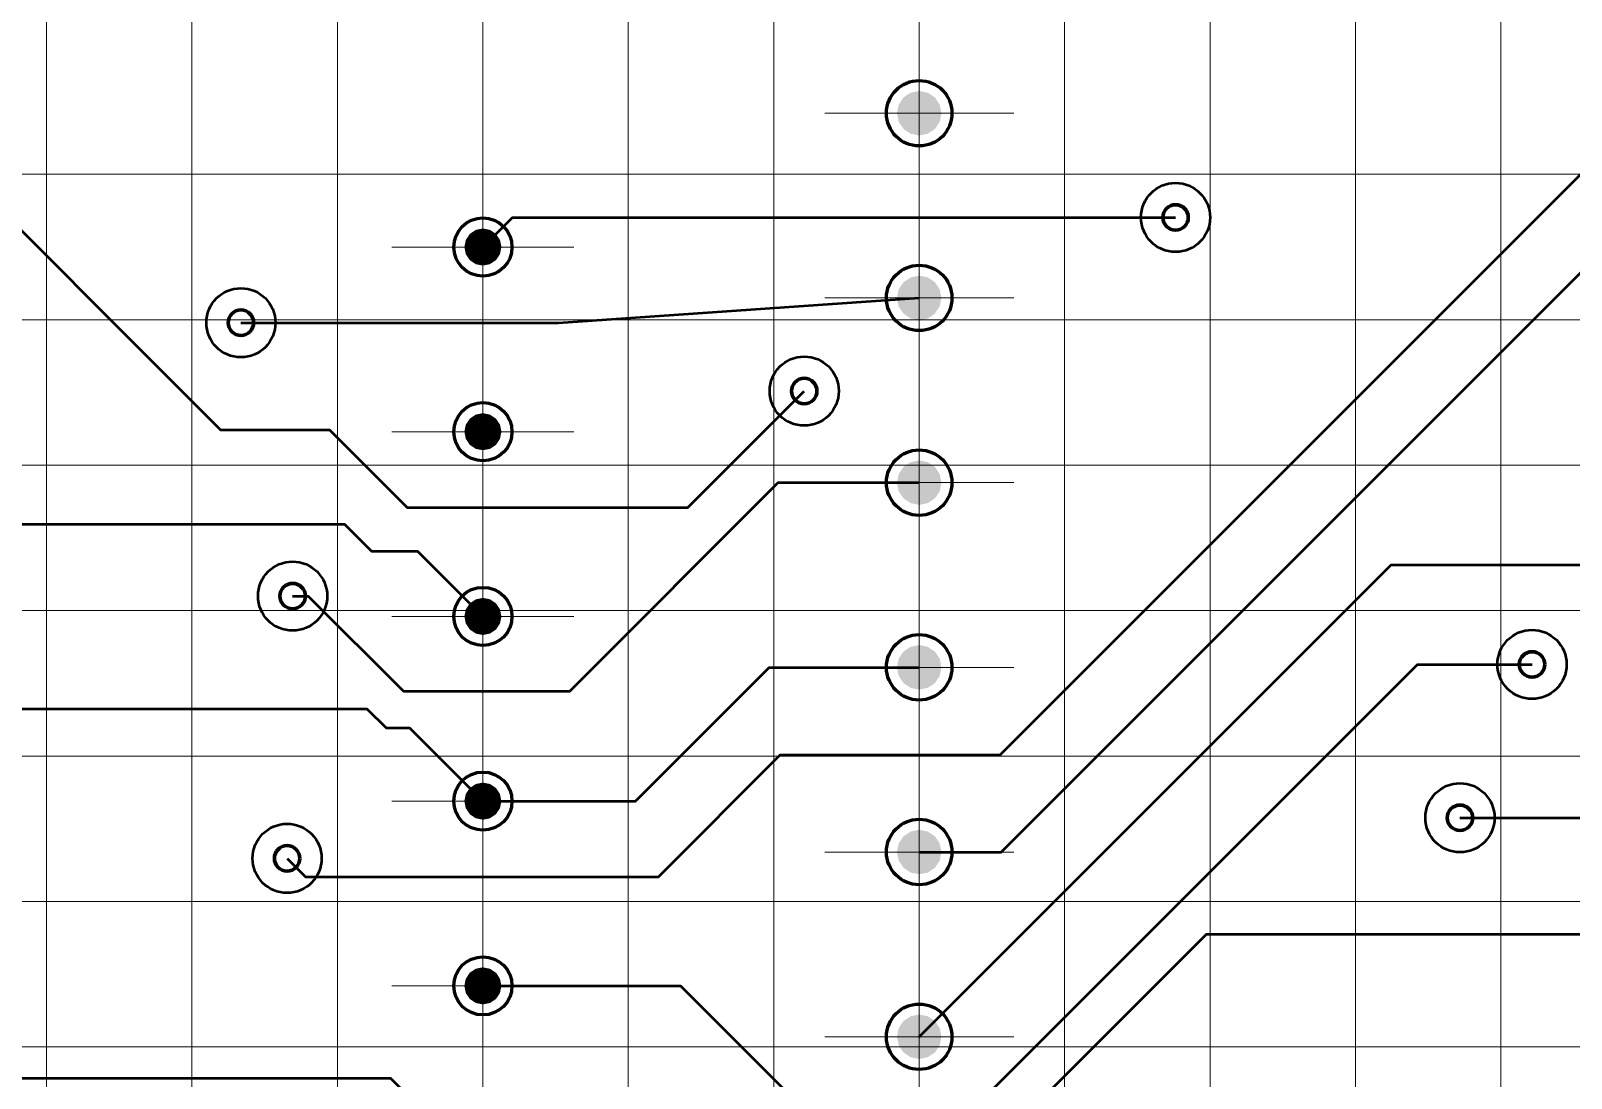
# Model space of a CAD drawing. Extents: x 260 to 1101, y 70 to 664.
# Drawn here: x 853.82 to 896.17, y 401.93 to 430.73 of the extents above; entities that cross this region are included whole.
import ezdxf

# ---------------------------------------------------------------- set-up
doc = ezdxf.new("R2010")
doc.units = 0
doc.header["$MEASUREMENT"] = 0
doc.layers.add('PDF _Геометрия', color=7, linetype='CONTINUOUS')
doc.layers.add('PDF _Сплошная заливка', color=7, linetype='CONTINUOUS')

msp = doc.modelspace()

# ---------------------------------------------------------------- hatches: boundary and pattern name
at = {"layer": 'PDF _Сплошная заливка', "true_color": 0xffffff, "transparency": 33554559}
for points in [[(878.248, 429.078), (878.014, 429.031), (877.816, 428.899), (877.683, 428.7), (877.636, 428.466), (878.248, 428.466)], [(877.636, 428.466), (877.683, 428.232), (877.816, 428.034), (878.014, 427.901), (878.248, 427.855), (878.248, 428.466)], [(866.762, 424.786), (866.723, 424.981), (866.613, 425.147), (866.447, 425.257), (866.252, 425.296), (866.252, 424.786)], [(865.743, 424.786), (865.782, 424.591), (865.892, 424.426), (866.057, 424.315), (866.252, 424.276), (866.252, 424.786)], [(878.248, 423.998), (878.014, 423.951), (877.816, 423.819), (877.683, 423.62), (877.636, 423.386), (878.248, 423.386)], [(877.636, 423.386), (877.683, 423.152), (877.816, 422.954), (878.014, 422.821), (878.248, 422.775), (878.248, 423.386)], [(866.762, 419.706), (866.723, 419.901), (866.613, 420.067), (866.447, 420.177), (866.252, 420.216), (866.252, 419.706)], [(865.743, 419.706), (865.782, 419.511), (865.892, 419.346), (866.057, 419.235), (866.252, 419.196), (866.252, 419.706)], [(878.248, 418.918), (878.014, 418.871), (877.816, 418.739), (877.683, 418.54), (877.636, 418.306), (878.248, 418.306)], [(877.636, 418.306), (877.683, 418.072), (877.816, 417.874), (878.014, 417.741), (878.248, 417.695), (878.248, 418.306)], [(866.762, 414.626), (866.723, 414.821), (866.613, 414.987), (866.447, 415.097), (866.252, 415.136), (866.252, 414.626)], [(865.743, 414.626), (865.782, 414.431), (865.892, 414.266), (866.057, 414.155), (866.252, 414.116), (866.252, 414.626)], [(878.248, 413.838), (878.014, 413.791), (877.816, 413.659), (877.683, 413.46), (877.636, 413.226), (878.248, 413.226)], [(877.636, 413.226), (877.683, 412.992), (877.816, 412.794), (878.014, 412.661), (878.248, 412.615), (878.248, 413.226)], [(866.762, 409.546), (866.723, 409.741), (866.613, 409.907), (866.447, 410.017), (866.252, 410.056), (866.252, 409.546)], [(865.743, 409.546), (865.782, 409.351), (865.892, 409.186), (866.057, 409.075), (866.252, 409.036), (866.252, 409.546)], [(878.248, 408.758), (878.014, 408.711), (877.816, 408.579), (877.683, 408.38), (877.636, 408.146), (878.248, 408.146)], [(877.636, 408.146), (877.683, 407.912), (877.816, 407.714), (878.014, 407.581), (878.248, 407.535), (878.248, 408.146)], [(866.762, 404.466), (866.723, 404.661), (866.613, 404.827), (866.447, 404.937), (866.252, 404.976), (866.252, 404.466)], [(865.743, 404.466), (865.782, 404.271), (865.892, 404.106), (866.057, 403.995), (866.252, 403.956), (866.252, 404.466)], [(878.248, 403.678), (878.014, 403.631), (877.816, 403.499), (877.683, 403.3), (877.636, 403.066), (878.248, 403.066)], [(877.636, 403.066), (877.683, 402.832), (877.816, 402.634), (878.014, 402.501), (878.248, 402.455), (878.248, 403.066)]]:
    msp.add_hatch(color=7, dxfattribs=at).paths.add_polyline_path(points)
at = {"layer": 'PDF _Сплошная заливка', "transparency": 33554559}
for points in [[(878.248, 428.466), (878.859, 428.466), (878.813, 428.7), (878.681, 428.899), (878.482, 429.031), (878.248, 429.078)], [(878.248, 428.466), (878.248, 427.855), (878.482, 427.901), (878.681, 428.034), (878.813, 428.232), (878.859, 428.466)], [(866.252, 424.786), (866.252, 425.296), (866.057, 425.257), (865.892, 425.147), (865.782, 424.981), (865.743, 424.786)], [(866.252, 424.786), (866.252, 424.276), (866.447, 424.315), (866.613, 424.426), (866.723, 424.591), (866.762, 424.786)], [(878.248, 423.386), (878.859, 423.386), (878.813, 423.62), (878.681, 423.819), (878.482, 423.951), (878.248, 423.998)], [(878.248, 423.386), (878.248, 422.775), (878.482, 422.821), (878.681, 422.954), (878.813, 423.152), (878.859, 423.386)], [(866.252, 419.706), (866.252, 420.216), (866.057, 420.177), (865.892, 420.067), (865.782, 419.901), (865.743, 419.706)], [(866.252, 419.706), (866.252, 419.196), (866.447, 419.235), (866.613, 419.346), (866.723, 419.511), (866.762, 419.706)], [(878.248, 418.306), (878.859, 418.306), (878.813, 418.54), (878.681, 418.739), (878.482, 418.871), (878.248, 418.918)], [(878.248, 418.306), (878.248, 417.695), (878.482, 417.741), (878.681, 417.874), (878.813, 418.072), (878.859, 418.306)], [(866.252, 414.626), (866.252, 415.136), (866.057, 415.097), (865.892, 414.987), (865.782, 414.821), (865.743, 414.626)], [(866.252, 414.626), (866.252, 414.116), (866.447, 414.155), (866.613, 414.266), (866.723, 414.431), (866.762, 414.626)], [(878.248, 413.226), (878.859, 413.226), (878.813, 413.46), (878.681, 413.659), (878.482, 413.791), (878.248, 413.838)], [(878.248, 413.226), (878.248, 412.615), (878.482, 412.661), (878.681, 412.794), (878.813, 412.992), (878.859, 413.226)], [(866.252, 409.546), (866.252, 410.056), (866.057, 410.017), (865.892, 409.907), (865.782, 409.741), (865.743, 409.546)], [(866.252, 409.546), (866.252, 409.036), (866.447, 409.075), (866.613, 409.186), (866.723, 409.351), (866.762, 409.546)], [(878.248, 408.146), (878.859, 408.146), (878.813, 408.38), (878.681, 408.579), (878.482, 408.711), (878.248, 408.758)], [(878.248, 408.146), (878.248, 407.535), (878.482, 407.581), (878.681, 407.714), (878.813, 407.912), (878.859, 408.146)], [(866.252, 404.466), (866.252, 404.976), (866.057, 404.937), (865.892, 404.827), (865.782, 404.661), (865.743, 404.466)], [(866.252, 404.466), (866.252, 403.956), (866.447, 403.995), (866.613, 404.106), (866.723, 404.271), (866.762, 404.466)], [(878.248, 403.066), (878.859, 403.066), (878.813, 403.3), (878.681, 403.499), (878.482, 403.631), (878.248, 403.678)], [(878.248, 403.066), (878.248, 402.455), (878.482, 402.501), (878.681, 402.634), (878.813, 402.832), (878.859, 403.066)]]:
    msp.add_hatch(color=256, dxfattribs=at).paths.add_polyline_path(points)

# ---------------------------------------------------------------- linework, layer by layer
at = {"layer": 'PDF _Геометрия', "lineweight": 18}
for points in [[(854.256, 381.546), (854.256, 382.786), (854.256, 592.786)], [(858.255, 382.786), (858.255, 592.786)], [(862.254, 381.546), (862.254, 382.786), (862.254, 592.786)], [(866.252, 382.786), (866.252, 592.786)], [(870.251, 381.546), (870.251, 382.786), (870.251, 592.786)], [(874.249, 382.786), (874.249, 592.786)], [(878.248, 381.546), (878.248, 382.786), (878.248, 592.786)], [(882.247, 382.786), (882.247, 592.786)], [(886.245, 381.546), (886.245, 382.786), (886.245, 592.786)], [(890.244, 382.786), (890.244, 592.786)], [(894.242, 381.546), (894.242, 382.786), (894.242, 592.786)], [(878.248, 425.866), (878.248, 431.066)], [(875.649, 428.466), (880.847, 428.466)], [(866.252, 422.286), (866.252, 427.286)], [(730.3, 426.786), (1050.188, 426.786), (1051.427, 426.786)], [(878.248, 420.786), (878.248, 425.986)], [(863.753, 424.786), (868.751, 424.786)], [(875.649, 423.386), (880.847, 423.386)], [(730.3, 422.786), (1050.188, 422.786)], [(866.252, 417.206), (866.252, 422.206)], [(878.248, 415.706), (878.248, 420.906)], [(863.753, 419.706), (868.751, 419.706)], [(730.3, 418.786), (1050.188, 418.786), (1051.427, 418.786)], [(875.649, 418.306), (880.847, 418.306)], [(866.252, 412.126), (866.252, 417.126)], [(878.248, 410.626), (878.248, 415.826)], [(730.3, 414.786), (1050.188, 414.786)], [(863.753, 414.626), (868.751, 414.626)], [(875.649, 413.226), (880.847, 413.226)], [(866.252, 407.046), (866.252, 412.046)], [(730.3, 410.786), (1050.188, 410.786), (1051.427, 410.786)], [(878.248, 405.546), (878.248, 410.746)], [(863.753, 409.546), (868.751, 409.546)], [(875.649, 408.146), (880.847, 408.146)], [(730.3, 406.786), (1050.188, 406.786)], [(866.252, 401.966), (866.252, 406.966)], [(878.248, 400.466), (878.248, 405.666)], [(863.753, 404.466), (868.751, 404.466)], [(730.3, 402.786), (1050.188, 402.786), (1051.427, 402.786)], [(875.649, 403.066), (880.847, 403.066)]]:
    msp.add_lwpolyline(points, dxfattribs=at)
at = {"layer": 'PDF _Геометрия', "lineweight": 50}
for points in [[(878.248, 408.146), (880.505, 408.146), (898.512, 426.159), (915.928, 426.159), (918.234, 428.466), (932.087, 428.466), (934.301, 430.68), (956.007, 430.68), (958.22, 428.466), (960.433, 430.68), (995.993, 430.68), (998.206, 428.466)], [(860.869, 407.973), (861.377, 407.465), (871.077, 407.465), (874.428, 410.817), (880.471, 410.817), (898.114, 428.466), (908.238, 428.466)], [(818.269, 423.506), (821.762, 420.012), (843.146, 420.012), (850.967, 427.836), (859.041, 419.758), (862.037, 419.758), (864.17, 417.625), (871.889, 417.625), (875.088, 420.825)], [(866.252, 424.786), (867.066, 425.6), (885.296, 425.6)], [(859.6, 422.705), (868.334, 422.705), (878.248, 423.386)], [(878.248, 403.066), (891.227, 416.05), (915.978, 416.05), (918.234, 418.306), (920.447, 420.52), (956.007, 420.52), (958.22, 418.306), (960.433, 420.52), (995.993, 420.52), (998.206, 418.306)], [(818.269, 418.426), (819.528, 417.167), (862.444, 417.167), (863.187, 416.424), (864.456, 416.424), (866.252, 414.626)], [(861.022, 415.186), (861.452, 415.186), (864.069, 412.568), (868.639, 412.568), (874.375, 418.306), (878.248, 418.306)], [(818.269, 413.346), (819.975, 415.052), (841.027, 415.052), (843.991, 412.087), (863.066, 412.087), (863.594, 411.56), (864.239, 411.56), (866.252, 409.546), (870.445, 409.546), (874.124, 413.226), (878.248, 413.226)], [(866.252, 404.466), (866.252, 404.467), (871.686, 404.467), (875.342, 400.81), (879.456, 400.81), (891.948, 413.307), (895.097, 413.307)], [(878.248, 397.986), (886.149, 405.89), (915.978, 405.89), (918.234, 408.146), (932.168, 408.146), (934.381, 410.36), (956.007, 410.36), (958.22, 408.146), (960.433, 410.36), (995.993, 410.36), (998.206, 408.146)], [(893.116, 409.09), (907.294, 409.09), (908.238, 408.146)], [(787.8, 408.266), (793.262, 402.802), (840.528, 402.802), (841.402, 401.927), (863.712, 401.927), (866.252, 399.386)]]:
    msp.add_lwpolyline(points, dxfattribs=at)
at = {"layer": 'PDF _Геометрия', "lineweight": 60}
for centre, radius in [((878.248, 428.466), 0.9), ((866.252, 424.786), 0.8), ((878.248, 423.386), 0.9), ((866.252, 419.706), 0.8), ((878.248, 418.306), 0.9), ((866.252, 414.626), 0.8), ((878.248, 413.226), 0.9), ((866.252, 409.546), 0.8), ((878.248, 408.146), 0.9), ((866.252, 404.466), 0.8), ((878.248, 403.066), 0.9)]:
    msp.add_circle(centre, radius, dxfattribs=at)
at = {"layer": 'PDF _Геометрия', "lineweight": 50}
for centre in [(885.295, 425.6), (859.6, 422.705), (875.088, 420.825), (861.022, 415.186), (895.096, 413.307), (893.116, 409.09), (860.869, 407.973)]:
    msp.add_circle(centre, 0.95, dxfattribs=at)
at = {"layer": 'PDF _Геометрия', "color": 7, "lineweight": 70, "true_color": 0xffffff}
for centre in [(885.296, 425.6), (859.6, 422.705), (875.088, 420.825), (861.022, 415.186), (895.097, 413.307), (893.116, 409.09), (860.869, 407.973)]:
    msp.add_circle(centre, 0.35, dxfattribs=at)

doc.saveas('drawing.dxf')
